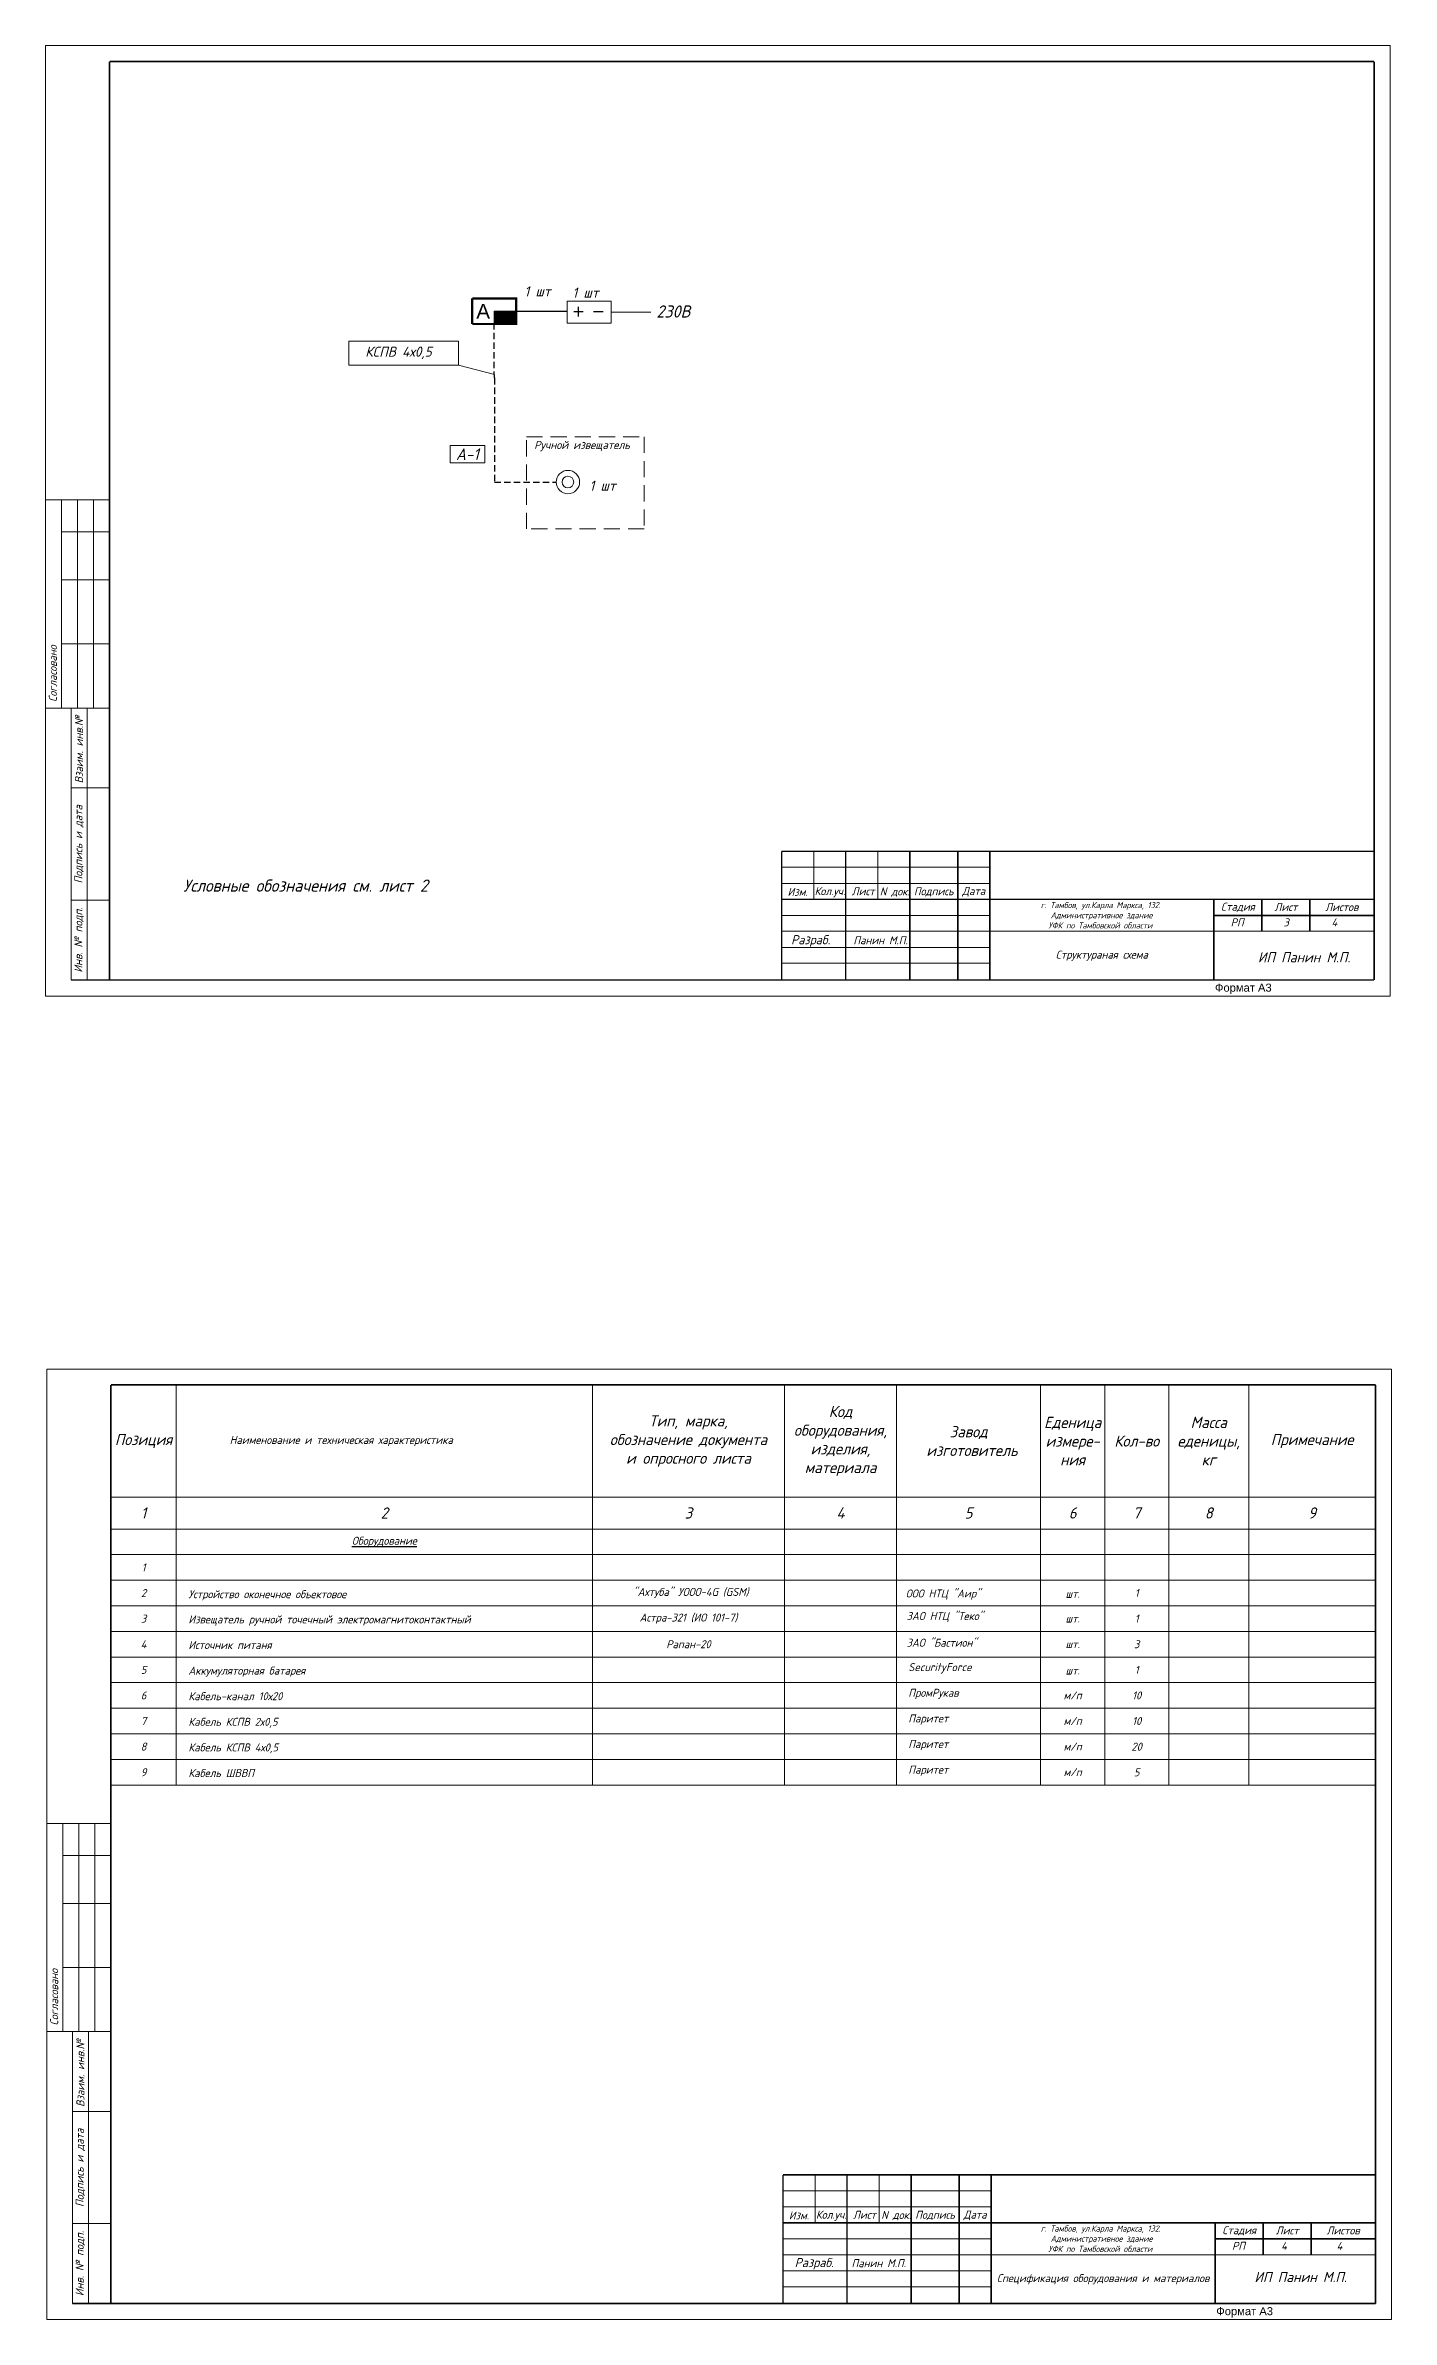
# Model space of a CAD drawing. Header units: inches. Extents: x 859 to 3771, y 393 to 1745.
# Drawn here: x 3638.7 to 3771.1, y 1253.9 to 1477.7 of the extents above; entities that cross this region are included whole.
import ezdxf

# ---------------------------------------------------------------- set-up
doc = ezdxf.new("R2010")
doc.units = ezdxf.units.IN
doc.header["$MEASUREMENT"] = 0
doc.linetypes.add('HIDDEN2', pattern=[4.7625, 3.175, -1.5875])
doc.linetypes.add('НЕВИДИМАЯ', pattern=[9.525, 6.35, -3.175])
doc.layers.add('BLK_12_THHN', color=9, linetype='Continuous')
doc.layers.add('DESC', color=7, linetype='Continuous')
doc.styles.get("Standard").update_dxf_attribs({"font": 'GOST_Common Italic_0.ttf'})

msp = doc.modelspace()

# ---------------------------------------------------------------- hatches: boundary and pattern name
at = {"layer": 'DESC', "lineweight": 15}
msp.add_hatch(color=0, dxfattribs=at).paths.add_polyline_path([(3682.81, 1451.57), (3682.81, 1450.31), (3684.97, 1450.31), (3684.97, 1451.57)])

# ---------------------------------------------------------------- linework, layer by layer
at = {"layer": 'BLK_12_THHN', "color": 0}
msp.add_line((3684.97, 1451.57), (3690.01, 1451.57), dxfattribs=at)
at = {"layer": 'BLK_12_THHN', "color": 0, "linetype": 'HIDDEN2', "ltscale": 0.2}
for p, q in [((3682.83, 1445.01), (3682.81, 1450.31)), ((3682.83, 1445.01), (3682.83, 1434.76)), ((3682.83, 1434.76), (3688.92, 1434.76))]:
    msp.add_line(p, q, dxfattribs=at)
at = {"layer": 'DESC', "color": 7, "lineweight": 15}
for p, q in [((3638.67, 1384.17), (3638.67, 1477.73)), ((3638.67, 1477.73), (3770.97, 1477.73)), ((3770.97, 1477.73), (3770.97, 1384.17)), ((3711.1, 1396.84), (3731.57, 1396.84)), ((3714.25, 1398.41), (3714.25, 1393.69)), ((3720.55, 1398.41), (3720.55, 1393.69)), ((3711.1, 1395.26), (3731.57, 1395.26)), ((3711.1, 1392.11), (3731.57, 1392.11)), ((3711.1, 1390.54), (3731.57, 1390.54)), ((3731.57, 1390.54), (3769.37, 1390.54)), ((3711.1, 1388.96), (3731.57, 1388.96)), ((3711.1, 1387.39), (3731.57, 1387.39)), ((3770.97, 1384.17), (3638.67, 1384.17)), ((3638.8, 1253.91), (3638.8, 1347.46)), ((3638.8, 1347.46), (3771.1, 1347.46)), ((3771.1, 1347.46), (3771.1, 1253.91)), ((3651.53, 1345.89), (3651.53, 1306.51)), ((3692.48, 1345.89), (3692.48, 1306.51)), ((3711.38, 1345.89), (3711.38, 1306.51)), ((3722.41, 1345.89), (3722.41, 1306.51)), ((3736.58, 1345.89), (3736.58, 1306.51)), ((3742.88, 1345.89), (3742.88, 1306.51)), ((3749.18, 1345.89), (3749.18, 1306.51)), ((3757.06, 1345.89), (3757.06, 1306.51)), ((3645.1, 1334.86), (3769.53, 1334.86)), ((3645.1, 1331.71), (3769.53, 1331.71)), ((3645.1, 1329.19), (3769.53, 1329.19)), ((3645.1, 1326.67), (3769.53, 1326.67)), ((3645.1, 1324.15), (3769.53, 1324.15)), ((3645.1, 1321.63), (3769.53, 1321.63)), ((3645.1, 1319.11), (3769.53, 1319.11)), ((3645.1, 1316.59), (3769.53, 1316.59)), ((3645.1, 1314.07), (3769.53, 1314.07)), ((3645.1, 1311.55), (3769.53, 1311.55)), ((3645.1, 1309.03), (3769.53, 1309.03)), ((3645.1, 1306.51), (3769.53, 1306.51)), ((3714.38, 1268.14), (3714.38, 1263.42)), ((3720.68, 1268.14), (3720.68, 1263.42)), ((3711.23, 1266.57), (3731.71, 1266.57)), ((3711.23, 1264.99), (3731.71, 1264.99)), ((3711.23, 1261.84), (3731.71, 1261.84)), ((3711.23, 1260.27), (3731.71, 1260.27)), ((3731.71, 1260.27), (3769.51, 1260.27)), ((3711.23, 1258.69), (3731.71, 1258.69)), ((3711.23, 1257.12), (3731.71, 1257.12)), ((3771.1, 1253.91), (3638.8, 1253.91))]:
    msp.add_line(p, q, dxfattribs=at)
at = {"layer": 'DESC', "color": 0, "lineweight": 15}
for p, q in [((3684.97, 1451.22), (3684.97, 1451.22)), ((3694.33, 1451.49), (3698.22, 1451.49)), ((3679.32, 1446.27), (3682.83, 1445.35))]:
    msp.add_line(p, q, dxfattribs=at)
at = {"layer": 'DESC', "lineweight": 15}
for p, q in [((3644.97, 1433), (3638.67, 1433)), ((3640.24, 1433), (3640.24, 1412.52)), ((3641.82, 1433), (3641.82, 1412.52)), ((3643.39, 1433), (3643.39, 1412.52)), ((3644.97, 1429.85), (3640.24, 1429.85)), ((3644.97, 1425.12), (3640.24, 1425.12)), ((3644.97, 1418.82), (3640.24, 1418.82)), ((3644.97, 1412.52), (3638.67, 1412.52)), ((3641.19, 1412.52), (3641.19, 1385.75)), ((3641.19, 1412.52), (3644.97, 1412.52)), ((3642.76, 1412.52), (3642.76, 1385.75)), ((3641.19, 1404.65), (3644.97, 1404.65)), ((3641.19, 1393.62), (3644.97, 1393.62)), ((3645.1, 1302.73), (3638.8, 1302.73)), ((3640.38, 1302.73), (3640.38, 1282.26)), ((3641.95, 1302.73), (3641.95, 1282.26)), ((3643.53, 1302.73), (3643.53, 1282.26)), ((3645.1, 1299.58), (3640.38, 1299.58)), ((3645.1, 1294.86), (3640.38, 1294.86)), ((3645.1, 1288.56), (3640.38, 1288.56)), ((3645.1, 1282.26), (3638.8, 1282.26)), ((3641.32, 1282.26), (3641.32, 1255.48)), ((3641.32, 1282.26), (3645.1, 1282.26)), ((3642.9, 1282.26), (3642.9, 1255.48)), ((3641.32, 1274.38), (3645.1, 1274.38)), ((3641.32, 1263.36), (3645.1, 1263.36))]:
    msp.add_line(p, q, dxfattribs=at)
at = {"layer": 'DESC', "color": 7, "lineweight": 15, "const_width": 0.158}
for points in [[(3769.39, 1476.15), (3644.97, 1476.15)], [(3644.97, 1476.15), (3644.97, 1385.75), (3769.39, 1385.75)], [(3769.39, 1385.75), (3769.39, 1476.15)], [(3711.1, 1398.41), (3769.37, 1398.41)], [(3711.1, 1398.41), (3711.1, 1385.81)], [(3717.4, 1398.41), (3717.4, 1385.75)], [(3723.7, 1398.41), (3723.7, 1385.81)], [(3728.42, 1398.41), (3728.42, 1385.81)], [(3731.57, 1398.41), (3731.57, 1385.81)], [(3711.1, 1393.69), (3769.37, 1393.69)], [(3753.62, 1385.75), (3753.62, 1393.69)], [(3753.62, 1392.11), (3769.37, 1392.11)], [(3758.35, 1390.54), (3758.35, 1393.69)], [(3763.07, 1390.54), (3763.07, 1393.69)], [(3645.1, 1345.89), (3645.1, 1255.48), (3769.53, 1255.48)], [(3769.53, 1345.89), (3645.1, 1345.89)], [(3769.53, 1255.48), (3769.53, 1345.89)], [(3711.23, 1268.14), (3711.23, 1255.54)], [(3711.23, 1268.14), (3769.51, 1268.14)], [(3717.53, 1268.14), (3717.53, 1255.48)], [(3723.83, 1268.14), (3723.83, 1255.54)], [(3728.56, 1268.14), (3728.56, 1255.54)], [(3731.71, 1268.14), (3731.71, 1255.54)], [(3711.23, 1263.42), (3769.51, 1263.42)], [(3753.76, 1255.48), (3753.76, 1263.42)], [(3758.48, 1260.27), (3758.48, 1263.42)], [(3763.21, 1260.27), (3763.21, 1263.42)], [(3753.76, 1261.84), (3769.51, 1261.84)]]:
    msp.add_lwpolyline(points, dxfattribs=at)
at = {"layer": 'DESC', "color": 0, "lineweight": 15, "const_width": 0.216}
for points in [[(3680.65, 1452.83), (3680.65, 1450.31)], [(3680.65, 1452.83), (3684.97, 1452.83), (3684.97, 1450.31), (3680.65, 1450.31)]]:
    msp.add_lwpolyline(points, dxfattribs=at)
at = {"layer": 'DESC', "color": 0, "lineweight": 15}
for points in [[(3682.81, 1451.57), (3682.81, 1450.31)], [(3684.97, 1451.57), (3682.81, 1451.57)], [(3682.81, 1450.31), (3682.81, 1450.31)], [(3678.47, 1438.35), (3681.88, 1438.35), (3681.88, 1436.65), (3678.47, 1436.65), (3678.47, 1438.35)]]:
    msp.add_lwpolyline(points, dxfattribs=at)
for points in [[(3690.01, 1450.41), (3694.33, 1450.41), (3694.33, 1452.57), (3690.01, 1452.57)], [(3668.51, 1448.64), (3679.32, 1448.64), (3679.32, 1446.27), (3668.51, 1446.27)]]:
    msp.add_lwpolyline(points, close=True, dxfattribs=at)
at = {"layer": 'DESC', "color": 0, "linetype": 'НЕВИДИМАЯ', "lineweight": 15, "const_width": 0.144}
for points in [[(3690.62, 1451.52), (3691.6, 1451.52)], [(3691.1, 1452.02), (3691.1, 1451.05)], [(3692.57, 1451.52), (3693.55, 1451.52)]]:
    msp.add_lwpolyline(points, dxfattribs=at)
at = {"layer": 'DESC', "color": 0, "linetype": 'HIDDEN2', "lineweight": 15, "ltscale": 0.5}
msp.add_lwpolyline([(3685.98, 1439.21), (3697.57, 1439.21), (3697.57, 1430.14), (3685.98, 1430.14)], close=True, dxfattribs=at)
at = {"layer": 'DESC', "lineweight": 15, "const_width": 0.158}
for points in [[(3641.19, 1385.75), (3644.97, 1385.75)], [(3641.32, 1255.48), (3645.1, 1255.48)]]:
    msp.add_lwpolyline(points, dxfattribs=at)
at = {"layer": 'DESC', "color": 0, "linetype": 'Continuous', "lineweight": 15}
for radius in [1.15, 0.573]:
    msp.add_circle((3690.07, 1434.76), radius, dxfattribs=at)

# ---------------------------------------------------------------- texts
at = {"layer": 'DESC', "color": 7}
for s, height, p in [('Кол.уч.', 0.787, (3714.34, 1394.1)), ('Лист', 0.787, (3717.99, 1394.09)), ('N док.', 0.787, (3720.76, 1394.07)), ('РП', 0.787, (3755.28, 1391.03)), ('3', 0.787, (3760.47, 1391.03)), ('4', 0.787, (3765.2, 1391.03)), ('Устройство оконечное объектовое', 0.7875, (3652.73, 1324.9)), ('Извещатель ручной точечный электромагнитоконтактный', 0.7875, (3652.73, 1322.42)), ('Источник питаня ', 0.7875, (3652.73, 1319.9)), ('Аккумуляторная батарея', 0.7875, (3652.73, 1317.38)), ('Кабель-канал 10х20', 0.7875, (3652.73, 1314.86)), ('Кабель КСПВ 2х0,5', 0.7875, (3652.73, 1312.34)), ('Кабель КСПВ 4х0,5', 0.7875, (3652.73, 1309.82)), ('Кабель ШВВП', 0.7875, (3652.73, 1307.3)), ('Кол.уч.', 0.787, (3714.47, 1263.83)), ('Лист', 0.787, (3718.12, 1263.82)), ('N док.', 0.787, (3720.9, 1263.8)), ('РП', 0.787, (3755.41, 1260.76)), ('4', 0.787, (3760.24, 1260.76)), ('4', 0.787, (3765.7, 1260.76))]:
    msp.add_text(s, height=height, dxfattribs=at).set_placement(p)
at = {"layer": 'DESC', "color": 0, "lineweight": 15, "attachment_point": 1}
for s, width, heights, insert, char_height in [('1 шт ', 6.4521, [0], (3685.79, 1454.03), 1), ('1 шт ', 6.4521, [0], (3690.51, 1453.9), 1), ('230В', 0.7525, [0], (3698.78, 1452.15), 1.2), ('КСПВ 4х0,5 ', 9.1713, [1.06], (3670.13, 1448.09), 1), ('\\pi23.53685;г. Тамбов, ул.Карла Маркса, 132.\\P\\pi24.5048;Административное здание \\P\\pi24.27003;УФК по Тамбовской области', 59.1919, [0], (3713.06, 1393.42), 0.6), ('\\pi23.53685;г. Тамбов, ул.Карла Маркса, 132.\\P\\pi24.5048;Административное здание \\P\\pi24.27003;УФК по Тамбовской области', 59.1919, [0], (3713.06, 1263.16), 0.6)]:
    msp.add_mtext_dynamic_manual_height_columns(s, width=width, gutter_width=1, heights=heights, dxfattribs=dict(at, insert=insert, char_height=char_height))
at = {"layer": 'DESC', "color": 0, "lineweight": 15, "attachment_point": 5}
for s, insert, char_height, width in [('{\\fArial|b0|i0|c204|p34;A}', (3681.73, 1451.57), 1.44, 2.16), ('Разраб.', (3713.95, 1389.59), 0.9, 7.0924), ('Разраб.', (3714.3, 1259.39), 0.9, 7.0924)]:
    msp.add_mtext(s, dxfattribs=dict(at, insert=insert, char_height=char_height, width=width))
at = {"layer": 'DESC', "color": 0, "attachment_point": 5}
for s, insert, char_height, width in [('A-1', (3680.18, 1437.5), 1.137, 3.4096), ('Стадия', (3755.99, 1392.9), 0.787, 4.725), ('Лист', (3760.71, 1392.93), 0.787, 5.67), ('Листов', (3766.21, 1392.93), 0.787, 5.3325), ('Стадия', (3756.12, 1262.63), 0.787, 4.725), ('Лист', (3760.84, 1262.67), 0.787, 5.67), ('Листов', (3766.34, 1262.67), 0.787, 5.3325)]:
    msp.add_mtext(s, dxfattribs=dict(at, insert=insert, char_height=char_height, width=width))
at = {"layer": 'DESC', "color": 0, "attachment_point": 1}
for s, width, heights, insert, char_height in [('\\pt2.4;Ручной извещатель', 15.8242, [1.22], (3686.75, 1438.81), 0.8), ('1 шт ', 6.4521, [0], (3692.19, 1434.9), 1), ('Условные обозначения см. лист 2', 37.2731, [2.89], (3652.23, 1395.64), 1.2)]:
    msp.add_mtext_dynamic_manual_height_columns(s, width=width, gutter_width=1, heights=heights, dxfattribs=dict(at, insert=insert, char_height=char_height))
at = {"layer": 'DESC', "char_height": 0.7875, "attachment_point": 1, "rotation": 90}
for s, insert, width in [('Cогласовано', (3639, 1413.1), 9.4622), ('Взаим. инв.№', (3641.57, 1405.1), 14.4387), ('Подпись и дата', (3641.51, 1395.25), 11.3549), ('Инв. № подп.', (3641.51, 1386.48), 13.2391), ('Cогласовано', (3639.13, 1282.83), 9.4622), ('Взаим. инв.№', (3641.71, 1274.83), 14.4387), ('Подпись и дата', (3641.64, 1264.98), 11.3549), ('Инв. № подп.', (3641.64, 1256.21), 13.2391)]:
    msp.add_mtext(s, dxfattribs=dict(at, insert=insert, width=width))
at = {"layer": 'DESC'}
for s, insert, char_height, width, attachment_point in [('Изм.', (3712.67, 1394.42), 0.787, 3.15, 5), ('Подпись', (3726.06, 1394.42), 0.787, 4.725, 5), ('Дата', (3729.99, 1394.42), 0.787, 3.15, 5), ('Структураная схема', (3742.6, 1388.14), 0.7875, 22.05, 5), ('Код оборудования, изделия, материала', (3716.89, 1340.37), 1.1025, 11.025, 5), ('Позиция', (3648.32, 1340.37), 1.103, 6.4299, 5), ('           Наименование и техническая характеристика', (3651.53, 1340.37), 0.7875, 40.95, 4), ('Тип, марка, \\Pобозначение документа \\Pи опросного листа', (3701.93, 1340.37), 1.1025, 18.9, 5), ('Завод\\P изготовитель', (3729.49, 1340.37), 1.1025, 14.175, 5), ('Еденица измере-\\Pния', (3739.73, 1340.37), 1.1025, 6.3, 5), ('Кол-во', (3746.03, 1340.37), 1.103, 6.3, 5), ('Масса еденицы, \\Pкг', (3753.12, 1340.37), 1.1025, 7.875, 5), ('Примечание', (3763.29, 1340.37), 1.103, 12.4701, 5), ('1', (3648.32, 1333.29), 1.1, 6.4299, 5), ('2', (3672.01, 1333.29), 1.1, 40.95, 5), ('3', (3701.93, 1333.29), 1.1, 18.9, 5), ('4', (3716.89, 1333.29), 1.1, 11.025, 5), ('5', (3729.49, 1333.29), 1.1, 14.175, 5), ('6', (3739.73, 1333.29), 1.1, 6.3, 5), ('7', (3746.03, 1333.29), 1.1, 6.3, 5), ('8', (3753.12, 1333.29), 1.1, 7.875, 5), ('9', (3763.29, 1333.29), 1.1, 12.4701, 5), ('{\\LОборудование}', (3672.01, 1330.45), 0.7875, 40.95, 5), ('1', (3648.32, 1327.93), 0.787, 6.4299, 5), ('2', (3648.32, 1325.41), 0.787, 6.4299, 5), (' "Ахтуба" УООО-4G (GSM)', (3701.93, 1325.41), 0.7875, 18.9, 5), ('шт.', (3739.73, 1325.33), 0.787, 6.3, 5), ('1', (3746.03, 1325.41), 0.787, 6.3, 5), ('3', (3648.32, 1322.89), 0.787, 6.4299, 5), ('Астра-321 (ИО 101-7)', (3701.93, 1322.89), 0.7875, 18.9, 5), ('шт.', (3739.73, 1322.9), 0.787, 6.3, 5), ('1', (3746.03, 1322.89), 0.787, 6.3, 5), ('4', (3648.32, 1320.37), 0.787, 6.4299, 5), ('Рапан-20', (3701.93, 1320.37), 0.787, 18.9, 5), ('3', (3746.03, 1320.37), 0.787, 6.3, 5), ('шт.', (3739.73, 1320.38), 0.787, 6.3, 5), ('5', (3648.32, 1317.85), 0.787, 6.4299, 5), ('шт.', (3739.73, 1317.78), 0.787, 6.3, 5), ('1', (3746.03, 1317.85), 0.787, 6.3, 5), ('6', (3648.32, 1315.33), 0.787, 6.4299, 5), ('м/п', (3739.73, 1315.34), 0.787, 6.3, 5), ('10', (3746.03, 1315.33), 0.787, 6.3, 5), ('7', (3648.32, 1312.81), 0.787, 6.4299, 5), ('м/п', (3739.73, 1312.82), 0.787, 6.3, 5), ('10', (3746.03, 1312.81), 0.787, 6.3, 5), ('8', (3648.32, 1310.29), 0.787, 6.4299, 5), ('м/п', (3739.73, 1310.3), 0.787, 6.3, 5), ('20', (3746.03, 1310.29), 0.787, 6.3, 5), ('9', (3648.32, 1307.77), 0.787, 6.4299, 5), ('м/п', (3739.73, 1307.78), 0.787, 6.3, 5), ('5', (3746.03, 1307.77), 0.787, 6.3, 5), ('Подпись', (3726.19, 1264.15), 0.787, 4.725, 5), ('Дата', (3730.13, 1264.15), 0.787, 3.15, 5), ('Изм.', (3712.8, 1264.15), 0.787, 3.15, 5), ('Спецификация оборудования и материалов', (3742.73, 1257.87), 0.7875, 22.05, 5)]:
    msp.add_mtext(s, dxfattribs=dict(at, insert=insert, char_height=char_height, width=width, attachment_point=attachment_point))
at = {"layer": 'DESC', "lineweight": 15}
for s, insert, char_height, width, attachment_point in [('Панин М.П.', (3720.83, 1389.66), 0.787, 6.3, 5), ('ООО НТЦ "Аир"', (3723.31, 1325.26), 0.7875, 14.175, 4), ('ЗАО НТЦ "Теко"', (3723.39, 1323.04), 0.7875, 14.175, 4), ('ЗАО "Бастион"', (3723.39, 1320.52), 0.7875, 14.175, 4), ('SecurityForce', (3723.56, 1318), 0.7875, 14.175, 4), ('ПромРукав', (3723.56, 1315.48), 0.787, 14.175, 4), ('Паритет', (3723.56, 1312.96), 0.787, 14.175, 4), ('Паритет', (3723.56, 1310.44), 0.787, 14.175, 4), ('Паритет', (3723.56, 1307.92), 0.787, 14.175, 4), ('Панин М.П.', (3720.65, 1259.45), 0.787, 6.3, 5)]:
    msp.add_mtext(s, dxfattribs=dict(at, insert=insert, char_height=char_height, width=width, attachment_point=attachment_point))
at = {"layer": 'DESC', "lineweight": 15, "char_height": 1, "attachment_point": 1}
for insert in [(3753.15, 1388.49), (3752.81, 1258.59)]:
    msp.add_mtext_dynamic_manual_height_columns('\\pi4.80835;ИП Панин М.П.', width=17.9743, gutter_width=1, heights=[1.74], dxfattribs=dict(at, insert=insert))
at = {"layer": 'DESC', "linetype": 'НЕВИДИМАЯ', "char_height": 0.7875, "width": 9.1777, "attachment_point": 1}
for insert in [(3753.73, 1385.39), (3753.86, 1255.12)]:
    msp.add_mtext('{\\fArial|b0|i0|c204|p34;Формат А3}', dxfattribs=dict(at, insert=insert))

doc.saveas('drawing.dxf')
